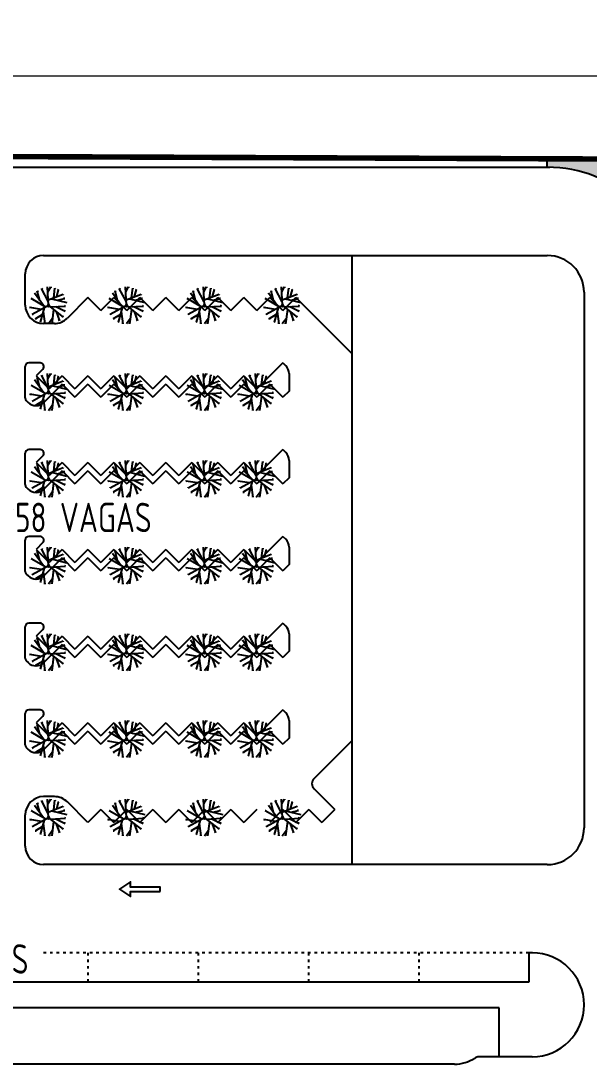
# Model space of a CAD drawing. Header units: millimetres. Extents: x 213327 to 525909, y -6334 to 157033.
# Drawn here: x 249674 to 257405, y 75693 to 89885 of the extents above; entities that cross this region are included whole.
import ezdxf

# ---------------------------------------------------------------- set-up
doc = ezdxf.new("R2010")
doc.units = ezdxf.units.MM
doc.linetypes.add('ACAD_ISO03W100', pattern=[30, 12, -18])
doc.linetypes.add('CONTINUO', pattern=[0])
for name, color, linetype in [('Arq-cota', 1, 'Continuous'), ('Arq-ruas', 252, 'Continuous'), ('Arq-texto', 2, 'Continuous'), ('Infra-ruas', 3, 'Continuous'), ('Topografia-limite-terreno', 1, 'Continuous'), ('Área_permeável', 1, 'Continuous')]:
    doc.layers.add(name, color=color, linetype=linetype)
doc.styles.add('CONART2-5', font='ISOCP.SHX', dxfattribs={"height": 20})
doc.styles.add('ROMANS', font='ROMANS.SHX', dxfattribs={"width": 0.8})
doc.dimstyles.new('Carlos_50', dxfattribs={"dimtxt": 50, "dimasz": 20, "dimexe": 15, "dimexo": 30, "dimgap": 5, "dimtad": 1, "dimdec": 1, "dimrnd": 0.01, "dimzin": 12, "dimtxsty": 'ROMANS', "dimblk": 'OBLIQUE', "dimcen": 1, "dimdle": 2.5, "dimclrd": 256, "dimclre": 256, "dimclrt": 2, "dimadec": 1, "dimazin": 3, "dimtfac": 1, "dimtdec": 1, "dimtix": 1, "dimtmove": 2, "dimatfit": 0, "dimldrblk": 'OBLIQUE', "dimfxl": 1, "dimlwd": 9, "dimlwe": -1, "dimarcsym": 0})

# ---------------------------------------------------------------- blocks, each defined once
blk = doc.blocks.new('TREE08')
at = {"color": 0}
for p, q in [((-0.361, 0.37), (-0.331, 0.363)), ((-0.16, 0.249), (-0.353, 0.365)), ((-0.11, 0.074), (-0.22, 0.462)), ((-0.217, 0.463), (-0.204, 0.443)), ((-0.137, 0.171), (-0.093, 0.505)), ((-0.093, 0.505), (-0.094, 0.481)), ((0.109, 0.369), (0.003, 0.509)), ((0.007, 0.009), (0.408, 0.321)), ((0.092, 0.504), (0.086, 0.475)), ((0.141, 0.113), (0.092, 0.504)), ((0.218, 0.173), (0.307, 0.42)), ((0.307, 0.42), (0.286, 0.391)), ((0.408, 0.321), (0.392, 0.292)), ((-0.181, 0.114), (-0.502, 0.062)), ((-0.502, 0.062), (-0.471, 0.056)), ((-0.066, 0.05), (-0.462, -0.18)), ((-0.437, 0.253), (-0.425, 0.241)), ((0.007, 0.009), (-0.436, 0.255)), ((-0.135, 0.01), (-0.374, -0.327)), ((0.007, 0.009), (-0.019, -0.499)), ((0.056, 0.047), (0.468, 0.021)), ((0.205, 0.037), (0.463, 0.164)), ((0.463, 0.164), (0.428, 0.159)), ((0.463, 0.159), (0.438, 0.154)), ((0.468, 0.021), (0.438, 0.01)), ((-0.459, -0.187), (-0.444, -0.188)), ((-0.235, -0.131), (-0.3, -0.393)), ((0.002, -0.09), (-0.189, -0.455)), ((-0.001, -0.144), (0.407, -0.305)), ((0.085, -0.178), (0.508, -0.074)), ((0.146, -0.202), (0.177, -0.468)), ((0.228, -0.234), (0.281, -0.426)), ((0.238, -0.137), (0.446, -0.187)), ((0.446, -0.187), (0.411, -0.186)), ((-0.374, -0.327), (-0.369, -0.31)), ((-0.298, -0.395), (-0.281, -0.366)), ((-0.189, -0.455), (-0.155, -0.435)), ((-0.012, -0.367), (0.065, -0.499)), ((0.065, -0.499), (0.065, -0.475)), ((0.177, -0.468), (0.183, -0.443)), ((0.281, -0.426), (0.257, -0.401)), ((0.407, -0.305), (0.393, -0.287))]:
    blk.add_line(p, q, dxfattribs=at)
blk.add_circle((0.007, 0.009), 0.0277, dxfattribs=at)
blk = doc.blocks.new('_Oblique')
at = {"color": 0, "linetype": 'ByBlock', "lineweight": -2}
blk.add_line((-0.5, -0.5), (0.5, 0.5), dxfattribs=at)
blk = doc.blocks.new('*D29')
at = {"layer": 'Arq-cota', "lineweight": 9}
blk.add_line((286332, 89132), (237131, 89132), dxfattribs=at)
at = {"layer": 'Arq-cota'}
for p, q in [((237133, 88119), (237133, 89142)), ((286330, 84028), (286330, 89142))]:
    blk.add_line(p, q, dxfattribs=at)
at = {"layer": 'Defpoints', "color": 0}
for p in [(237133, 89132), (237133, 88089), (286330, 83998)]:
    blk.add_point(p, dxfattribs=at)
at = {"layer": 'Arq-cota', "lineweight": 9, "xscale": 175, "yscale": 175, "zscale": 175, "rotation": 180}
blk.add_blockref('_Oblique', (237133, 89132), dxfattribs=at)
at = {"layer": 'Arq-cota', "lineweight": 9, "xscale": 175, "yscale": 175, "zscale": 175}
blk.add_blockref('_Oblique', (286330, 89132), dxfattribs=at)
at = {"layer": 'Arq-cota', "color": 2, "insert": (261732, 89405), "char_height": 375, "attachment_point": 5, "style": 'ROMANS'}
blk.add_mtext('491,54', dxfattribs=at)
blk = doc.blocks.new('*D30')
at = {"layer": 'Arq-cota'}
for p, q in [((237133, 88119), (237133, 90838)), ((325321, 87759), (325321, 90838))]:
    blk.add_line(p, q, dxfattribs=at)
at = {"layer": 'Arq-cota', "lineweight": 9}
blk.add_line((237130, 90828), (325323, 90828), dxfattribs=at)
at = {"layer": 'Defpoints', "color": 0}
for p in [(325321, 90828), (237133, 88089), (325321, 87729)]:
    blk.add_point(p, dxfattribs=at)
at = {"layer": 'Arq-cota', "lineweight": 9, "xscale": 175, "yscale": 175, "zscale": 175, "rotation": 180}
blk.add_blockref('_Oblique', (237133, 90828), dxfattribs=at)
at = {"layer": 'Arq-cota', "lineweight": 9, "xscale": 175, "yscale": 175, "zscale": 175}
blk.add_blockref('_Oblique', (325321, 90828), dxfattribs=at)
at = {"layer": 'Arq-cota', "color": 2, "insert": (281227, 91101), "char_height": 375, "attachment_point": 5, "style": 'ROMANS'}
blk.add_mtext('881,44', dxfattribs=at)

msp = doc.modelspace()

# ---------------------------------------------------------------- hatches: boundary and pattern name
at = {"layer": 'Área_permeável'}
h = msp.add_hatch(dxfattribs=at)
h.set_pattern_fill('GRASS', color=3, scale=10, style=0)
h.set_pattern_definition([(90, (0, 0), (-179.605, 179.605), [47.625, -311.585]), (45, (0, 0), (-179.60512, 179.60512), [47.625, -206.375]), (135, (0, 0), (-179.60512, -179.60512), [47.625, -206.375])])
edge = h.paths.add_edge_path()
edge.add_arc((256853.36, 86209.8), 1683.19, 359.424946, 450.575054)
edge.add_line((256836.46, 87892.9), (256836.46, 88008.8))
edge.add_line((256836.46, 88008.8), (269129.88, 88008.8))
edge.add_line((269129.88, 88008.8), (269129.88, 76797.9))
edge.add_arc((268629.88, 76797.9), 500, 270, 360, ccw=False)
edge.add_line((268629.88, 76297.9), (263226.47, 76297.9))
edge.add_arc((262703.05, 75692.9), 800, 49.134712, 90)
edge.add_line((262703.05, 76492.9), (260786.46, 76492.9))
edge.add_arc((260786.46, 76742.9), 250, 179.999933, 269.999933, ccw=False)
edge.add_line((260536.46, 76742.9), (260536.46, 85342.9))
edge.add_line((260536.46, 85342.9), (259386.46, 85342.9))
edge.add_arc((259386.46, 86192.9), 850, 180, 270, ccw=False)

# ---------------------------------------------------------------- linework, layer by layer
at = {"layer": 'Arq-ruas', "color": 2, "linetype": 'ACAD_ISO03W100', "ltscale": 3}
for p, q in [((256586.46, 77207.69, 0), (249943.88, 77207.69, 0)), ((250586.46, 77207.69, 0), (250586.46, 76807.69, 0)), ((252086.46, 77207.69, 0), (252086.46, 76807.69, 0)), ((253586.46, 77207.69, 0), (253586.46, 76807.69, 0)), ((255086.46, 77207.69, 0), (255086.46, 76807.69, 0))]:
    msp.add_line(p, q, dxfattribs=at)
at = {"layer": 'Arq-ruas', "ltscale": 3}
msp.add_line((256634.02, 77207.69, 0), (256586.46, 77207.69, 0), dxfattribs=at)
at = {"layer": 'Infra-ruas', "color": 2}
for p, q in [((238801.47, 87892.9, 0), (256870.25, 87892.9, 0)), ((249983.73, 86692.9, 0), (256836.46, 86692.9, 0)), ((254175.8, 86692.9, 0), (254175.8, 78407.69, 0)), ((249733.73, 86018.31, 0), (249733.73, 86442.9, 0)), ((257336.46, 86192.9, 0), (257336.46, 78907.69, 0)), ((250587.29, 86121.86, 0), (250306.96, 85841.53, 0)), ((250764.06, 85945.08, 0), (250587.29, 86121.86, 0)), ((250764.06, 85945.08, 0), (250940.84, 86121.86, 0)), ((251117.62, 85945.08, 0), (250940.84, 86121.86, 0)), ((251117.62, 85945.08, 0), (251294.39, 86121.86, 0)), ((251471.17, 85945.08, 0), (251294.39, 86121.86, 0)), ((251471.17, 85945.08, 0), (251647.95, 86121.86, 0)), ((251824.72, 85945.08, 0), (251647.95, 86121.86, 0)), ((251824.72, 85945.08, 0), (252001.5, 86121.86, 0)), ((252178.28, 85945.08, 0), (252001.5, 86121.86, 0)), ((252178.28, 85945.08, 0), (252355.05, 86121.86, 0)), ((252531.83, 85945.08, 0), (252355.05, 86121.86, 0)), ((252531.83, 85945.08, 0), (252708.61, 86121.86, 0)), ((252885.38, 85945.08, 0), (252708.61, 86121.86, 0)), ((252885.38, 85945.08, 0), (253062.16, 86121.86, 0)), ((253238.94, 85945.08, 0), (253062.16, 86121.86, 0)), ((253238.94, 85945.08, 0), (253415.71, 86121.86, 0)), ((254175.8, 85361.77, 0), (253415.71, 86121.86, 0)), ((250130.18, 85768.31, 0), (249983.73, 85768.31, 0)), ((249733.73, 84755.55, 0), (249733.73, 85181.86, 0)), ((249936.25, 85231.86, 0), (249783.73, 85231.86, 0)), ((253238.94, 85231.86, 0), (252885.38, 84878.31, 0)), ((253238.94, 85231.86, 0), (253278.32, 85192.48, 0)), ((249971.6, 85146.5, 0), (249880.18, 85055.08, 0)), ((249880.18, 85055.08, 0), (250056.96, 84878.31, 0)), ((250233.73, 85055.08, 0), (250056.96, 84878.31, 0)), ((250233.73, 85055.08, 0), (250410.51, 84878.31, 0)), ((250587.29, 85055.08, 0), (250410.51, 84878.31, 0)), ((250587.29, 85055.08, 0), (250764.06, 84878.31, 0)), ((250940.84, 85055.08, 0), (250764.06, 84878.31, 0)), ((250940.84, 85055.08, 0), (251117.62, 84878.31, 0)), ((251294.39, 85055.08, 0), (251117.62, 84878.31, 0)), ((251294.39, 85055.08, 0), (251471.17, 84878.31, 0)), ((251647.95, 85055.08, 0), (251471.17, 84878.31, 0)), ((251647.95, 85055.08, 0), (251824.72, 84878.31, 0)), ((252001.5, 85055.08, 0), (251824.72, 84878.31, 0)), ((252001.5, 85055.08, 0), (252178.28, 84878.31, 0)), ((252355.05, 85055.08, 0), (252178.28, 84878.31, 0)), ((252355.05, 85055.08, 0), (252531.83, 84878.31, 0)), ((252708.61, 85055.08, 0), (252531.83, 84878.31, 0)), ((252708.61, 85055.08, 0), (252885.38, 84878.31, 0)), ((253322.25, 85086.41, 0), (253322.25, 84848.48, 0)), ((250233.73, 84941.95, 0), (249986.25, 84694.46, 0)), ((250233.73, 84941.95, 0), (250410.51, 84765.17, 0)), ((250587.29, 84941.95, 0), (250410.51, 84765.17, 0)), ((250587.29, 84941.95, 0), (250764.06, 84765.17, 0)), ((250940.84, 84941.95, 0), (250764.06, 84765.17, 0)), ((250940.84, 84941.95, 0), (251117.62, 84765.17, 0)), ((251294.39, 84941.95, 0), (251117.62, 84765.17, 0)), ((251294.39, 84941.95, 0), (251471.17, 84765.17, 0)), ((251647.95, 84941.95, 0), (251471.17, 84765.17, 0)), ((251647.95, 84941.95, 0), (251824.72, 84765.17, 0)), ((252001.5, 84941.95, 0), (251824.72, 84765.17, 0)), ((252001.5, 84941.95, 0), (252178.28, 84765.17, 0)), ((252355.05, 84941.95, 0), (252178.28, 84765.17, 0)), ((252355.05, 84941.95, 0), (252531.83, 84765.17, 0)), ((252708.61, 84941.95, 0), (252531.83, 84765.17, 0)), ((252708.61, 84941.95, 0), (252885.38, 84765.17, 0)), ((253062.16, 84941.95, 0), (252885.38, 84765.17, 0)), ((253062.16, 84941.95, 0), (253238.94, 84765.17, 0)), ((253322.25, 84848.48, 0), (253238.94, 84765.17, 0)), ((249748.38, 84720.19, 0), (249774.11, 84694.46, 0)), ((249936.25, 84051.95, 0), (249783.73, 84051.95, 0)), ((253238.94, 84051.95, 0), (252885.38, 83698.39, 0)), ((253238.94, 84051.95, 0), (253278.32, 84012.57, 0)), ((249733.73, 83575.64, 0), (249733.73, 84001.95, 0)), ((249971.6, 83966.59, 0), (249880.18, 83875.17, 0)), ((249880.18, 83875.17, 0), (250056.96, 83698.39, 0)), ((250233.73, 83875.17, 0), (250056.96, 83698.39, 0)), ((250233.73, 83875.17, 0), (250410.51, 83698.39, 0)), ((250587.29, 83875.17, 0), (250410.51, 83698.39, 0)), ((250587.29, 83875.17, 0), (250764.06, 83698.39, 0)), ((250940.84, 83875.17, 0), (250764.06, 83698.39, 0)), ((250940.84, 83875.17, 0), (251117.62, 83698.39, 0)), ((251294.39, 83875.17, 0), (251117.62, 83698.39, 0)), ((251294.39, 83875.17, 0), (251471.17, 83698.39, 0)), ((251647.95, 83875.17, 0), (251471.17, 83698.39, 0)), ((251647.95, 83875.17, 0), (251824.72, 83698.39, 0)), ((252001.5, 83875.17, 0), (251824.72, 83698.39, 0)), ((252001.5, 83875.17, 0), (252178.28, 83698.39, 0)), ((252355.05, 83875.17, 0), (252178.28, 83698.39, 0)), ((252355.05, 83875.17, 0), (252531.83, 83698.39, 0)), ((252708.61, 83875.17, 0), (252531.83, 83698.39, 0)), ((252708.61, 83875.17, 0), (252885.38, 83698.39, 0)), ((253322.25, 83906.5, 0), (253322.25, 83668.57, 0)), ((250233.73, 83762.03, 0), (249986.25, 83514.54, 0)), ((250233.73, 83762.03, 0), (250410.51, 83585.26, 0)), ((250587.29, 83762.03, 0), (250410.51, 83585.26, 0)), ((250587.29, 83762.03, 0), (250764.06, 83585.26, 0)), ((250940.84, 83762.03, 0), (250764.06, 83585.26, 0)), ((250940.84, 83762.03, 0), (251117.62, 83585.26, 0)), ((251294.39, 83762.03, 0), (251117.62, 83585.26, 0)), ((251294.39, 83762.03, 0), (251471.17, 83585.26, 0)), ((251647.95, 83762.03, 0), (251471.17, 83585.26, 0)), ((251647.95, 83762.03, 0), (251824.72, 83585.26, 0)), ((252001.5, 83762.03, 0), (251824.72, 83585.26, 0)), ((252001.5, 83762.03, 0), (252178.28, 83585.26, 0)), ((252355.05, 83762.03, 0), (252178.28, 83585.26, 0)), ((252355.05, 83762.03, 0), (252531.83, 83585.26, 0)), ((252708.61, 83762.03, 0), (252531.83, 83585.26, 0)), ((252708.61, 83762.03, 0), (252885.38, 83585.26, 0)), ((253062.16, 83762.03, 0), (252885.38, 83585.26, 0)), ((253062.16, 83762.03, 0), (253238.94, 83585.26, 0)), ((253322.25, 83668.57, 0), (253238.94, 83585.26, 0)), ((249748.38, 83540.28, 0), (249774.11, 83514.54, 0)), ((249733.73, 82395.72, 0), (249733.73, 82822.03, 0)), ((249936.25, 82872.03, 0), (249783.73, 82872.03, 0)), ((249971.6, 82786.68, 0), (249880.18, 82695.26, 0)), ((253238.94, 82872.03, 0), (252885.38, 82518.48, 0)), ((253238.94, 82872.03, 0), (253278.32, 82832.65, 0)), ((249880.18, 82695.26, 0), (250056.96, 82518.48, 0)), ((250233.73, 82695.26, 0), (250056.96, 82518.48, 0)), ((250233.73, 82695.26, 0), (250410.51, 82518.48, 0)), ((250587.29, 82695.26, 0), (250410.51, 82518.48, 0)), ((250587.29, 82695.26, 0), (250764.06, 82518.48, 0)), ((250940.84, 82695.26, 0), (250764.06, 82518.48, 0)), ((250940.84, 82695.26, 0), (251117.62, 82518.48, 0)), ((251294.39, 82695.26, 0), (251117.62, 82518.48, 0)), ((251294.39, 82695.26, 0), (251471.17, 82518.48, 0)), ((251647.95, 82695.26, 0), (251471.17, 82518.48, 0)), ((251647.95, 82695.26, 0), (251824.72, 82518.48, 0)), ((252001.5, 82695.26, 0), (251824.72, 82518.48, 0)), ((252001.5, 82695.26, 0), (252178.28, 82518.48, 0)), ((252355.05, 82695.26, 0), (252178.28, 82518.48, 0)), ((252355.05, 82695.26, 0), (252531.83, 82518.48, 0)), ((252708.61, 82695.26, 0), (252531.83, 82518.48, 0)), ((252708.61, 82695.26, 0), (252885.38, 82518.48, 0)), ((253322.25, 82726.59, 0), (253322.25, 82488.65, 0)), ((250233.73, 82582.12, 0), (249986.25, 82334.63, 0)), ((250233.73, 82582.12, 0), (250410.51, 82405.34, 0)), ((250587.29, 82582.12, 0), (250410.51, 82405.34, 0)), ((250587.29, 82582.12, 0), (250764.06, 82405.34, 0)), ((250940.84, 82582.12, 0), (250764.06, 82405.34, 0)), ((250940.84, 82582.12, 0), (251117.62, 82405.34, 0)), ((251294.39, 82582.12, 0), (251117.62, 82405.34, 0)), ((251294.39, 82582.12, 0), (251471.17, 82405.34, 0)), ((251647.95, 82582.12, 0), (251471.17, 82405.34, 0)), ((251647.95, 82582.12, 0), (251824.72, 82405.34, 0)), ((252001.5, 82582.12, 0), (251824.72, 82405.34, 0)), ((252001.5, 82582.12, 0), (252178.28, 82405.34, 0)), ((252355.05, 82582.12, 0), (252178.28, 82405.34, 0)), ((252355.05, 82582.12, 0), (252531.83, 82405.34, 0)), ((252708.61, 82582.12, 0), (252531.83, 82405.34, 0)), ((252708.61, 82582.12, 0), (252885.38, 82405.34, 0)), ((253062.16, 82582.12, 0), (252885.38, 82405.34, 0)), ((253062.16, 82582.12, 0), (253238.94, 82405.34, 0)), ((253322.25, 82488.65, 0), (253238.94, 82405.34, 0)), ((249748.38, 82360.37, 0), (249774.11, 82334.63, 0)), ((249733.73, 81215.81, 0), (249733.73, 81642.12, 0)), ((249936.25, 81692.12, 0), (249783.73, 81692.12, 0)), ((249971.6, 81606.76, 0), (249880.18, 81515.34, 0)), ((253238.94, 81692.12, 0), (252885.38, 81338.57, 0)), ((253238.94, 81692.12, 0), (253278.32, 81652.74, 0)), ((249880.18, 81515.34, 0), (250056.96, 81338.57, 0)), ((250233.73, 81515.34, 0), (250056.96, 81338.57, 0)), ((250233.73, 81515.34, 0), (250410.51, 81338.57, 0)), ((250587.29, 81515.34, 0), (250410.51, 81338.57, 0)), ((250587.29, 81515.34, 0), (250764.06, 81338.57, 0)), ((250940.84, 81515.34, 0), (250764.06, 81338.57, 0)), ((250940.84, 81515.34, 0), (251117.62, 81338.57, 0)), ((251294.39, 81515.34, 0), (251117.62, 81338.57, 0)), ((251294.39, 81515.34, 0), (251471.17, 81338.57, 0)), ((251647.95, 81515.34, 0), (251471.17, 81338.57, 0)), ((251647.95, 81515.34, 0), (251824.72, 81338.57, 0)), ((252001.5, 81515.34, 0), (251824.72, 81338.57, 0)), ((252001.5, 81515.34, 0), (252178.28, 81338.57, 0)), ((252355.05, 81515.34, 0), (252178.28, 81338.57, 0)), ((252355.05, 81515.34, 0), (252531.83, 81338.57, 0)), ((252708.61, 81515.34, 0), (252531.83, 81338.57, 0)), ((252708.61, 81515.34, 0), (252885.38, 81338.57, 0)), ((253322.25, 81546.67, 0), (253322.25, 81308.74, 0)), ((250233.73, 81402.2, 0), (249986.25, 81154.72, 0)), ((250233.73, 81402.2, 0), (250410.51, 81225.43, 0)), ((250587.29, 81402.2, 0), (250410.51, 81225.43, 0)), ((250587.29, 81402.2, 0), (250764.06, 81225.43, 0)), ((250940.84, 81402.2, 0), (250764.06, 81225.43, 0)), ((250940.84, 81402.2, 0), (251117.62, 81225.43, 0)), ((251294.39, 81402.2, 0), (251117.62, 81225.43, 0)), ((251294.39, 81402.2, 0), (251471.17, 81225.43, 0)), ((251647.95, 81402.2, 0), (251471.17, 81225.43, 0)), ((251647.95, 81402.2, 0), (251824.72, 81225.43, 0)), ((252001.5, 81402.2, 0), (251824.72, 81225.43, 0)), ((252001.5, 81402.2, 0), (252178.28, 81225.43, 0)), ((252355.05, 81402.2, 0), (252178.28, 81225.43, 0)), ((252355.05, 81402.2, 0), (252531.83, 81225.43, 0)), ((252708.61, 81402.2, 0), (252531.83, 81225.43, 0)), ((252708.61, 81402.2, 0), (252885.38, 81225.43, 0)), ((253062.16, 81402.2, 0), (252885.38, 81225.43, 0)), ((253062.16, 81402.2, 0), (253238.94, 81225.43, 0)), ((249748.38, 81180.45, 0), (249774.11, 81154.72, 0)), ((253322.25, 81308.74, 0), (253238.94, 81225.43, 0)), ((249936.25, 80512.2, 0), (249783.73, 80512.2, 0)), ((253238.94, 80512.2, 0), (252885.38, 80158.65, 0)), ((253238.94, 80512.2, 0), (253278.32, 80472.83, 0)), ((249733.73, 80035.89, 0), (249733.73, 80462.2, 0)), ((249971.6, 80426.85, 0), (249880.18, 80335.43, 0)), ((249880.18, 80335.43, 0), (250056.96, 80158.65, 0)), ((250233.73, 80335.43, 0), (250056.96, 80158.65, 0)), ((250233.73, 80335.43, 0), (250410.51, 80158.65, 0)), ((250587.29, 80335.43, 0), (250410.51, 80158.65, 0)), ((250587.29, 80335.43, 0), (250764.06, 80158.65, 0)), ((250940.84, 80335.43, 0), (250764.06, 80158.65, 0)), ((250940.84, 80335.43, 0), (251117.62, 80158.65, 0)), ((251294.39, 80335.43, 0), (251117.62, 80158.65, 0)), ((251294.39, 80335.43, 0), (251471.17, 80158.65, 0)), ((251647.95, 80335.43, 0), (251471.17, 80158.65, 0)), ((251647.95, 80335.43, 0), (251824.72, 80158.65, 0)), ((252001.5, 80335.43, 0), (251824.72, 80158.65, 0)), ((252001.5, 80335.43, 0), (252178.28, 80158.65, 0)), ((252355.05, 80335.43, 0), (252178.28, 80158.65, 0)), ((252355.05, 80335.43, 0), (252531.83, 80158.65, 0)), ((252708.61, 80335.43, 0), (252531.83, 80158.65, 0)), ((252708.61, 80335.43, 0), (252885.38, 80158.65, 0)), ((253322.25, 80366.76, 0), (253322.25, 80128.83, 0)), ((250233.73, 80222.29, 0), (249986.25, 79974.8, 0)), ((250233.73, 80222.29, 0), (250410.51, 80045.51, 0)), ((250587.29, 80222.29, 0), (250410.51, 80045.51, 0)), ((250587.29, 80222.29, 0), (250764.06, 80045.51, 0)), ((250940.84, 80222.29, 0), (250764.06, 80045.51, 0)), ((250940.84, 80222.29, 0), (251117.62, 80045.51, 0)), ((251294.39, 80222.29, 0), (251117.62, 80045.51, 0)), ((251294.39, 80222.29, 0), (251471.17, 80045.51, 0)), ((251647.95, 80222.29, 0), (251471.17, 80045.51, 0)), ((251647.95, 80222.29, 0), (251824.72, 80045.51, 0)), ((252001.5, 80222.29, 0), (251824.72, 80045.51, 0)), ((252001.5, 80222.29, 0), (252178.28, 80045.51, 0)), ((252355.05, 80222.29, 0), (252178.28, 80045.51, 0)), ((252355.05, 80222.29, 0), (252531.83, 80045.51, 0)), ((252708.61, 80222.29, 0), (252531.83, 80045.51, 0)), ((252708.61, 80222.29, 0), (252885.38, 80045.51, 0)), ((253062.16, 80222.29, 0), (252885.38, 80045.51, 0)), ((253062.16, 80222.29, 0), (253238.94, 80045.51, 0)), ((253322.25, 80128.83, 0), (253238.94, 80045.51, 0)), ((254175.8, 80092.38, 0), (253663.2, 79579.78, 0)), ((249748.38, 80000.54, 0), (249774.11, 79974.8, 0)), ((253946.04, 79155.51, 0), (253663.2, 79438.36, 0)), ((250130.18, 79332.29, 0), (249983.73, 79332.29, 0)), ((250587.29, 78978.74, 0), (250306.96, 79259.07, 0)), ((249733.73, 78657.69, 0), (249733.73, 79082.29, 0)), ((250764.06, 79155.51, 0), (250587.29, 78978.74, 0)), ((250764.06, 79155.51, 0), (250940.84, 78978.74, 0)), ((251117.62, 79155.51, 0), (250940.84, 78978.74, 0)), ((251117.62, 79155.51, 0), (251294.39, 78978.74, 0)), ((251471.17, 79155.51, 0), (251294.39, 78978.74, 0)), ((251471.17, 79155.51, 0), (251647.95, 78978.74, 0)), ((251824.72, 79155.51, 0), (251647.95, 78978.74, 0)), ((251824.72, 79155.51, 0), (252001.5, 78978.74, 0)), ((252178.28, 79155.51, 0), (252001.5, 78978.74, 0)), ((252178.28, 79155.51, 0), (252355.05, 78978.74, 0)), ((252531.83, 79155.51, 0), (252355.05, 78978.74, 0)), ((252531.83, 79155.51, 0), (252708.61, 78978.74, 0)), ((252885.38, 79155.51, 0), (252708.61, 78978.74, 0)), ((253238.94, 79155.51, 0), (253062.16, 78978.74, 0)), ((253238.94, 79155.51, 0), (253415.71, 78978.74, 0)), ((253592.49, 79155.51, 0), (253415.71, 78978.74, 0)), ((253592.49, 79155.51, 0), (253769.27, 78978.74, 0)), ((253592.49, 79155.51, 0), (253769.27, 78978.74, 0)), ((253946.04, 79155.51, 0), (253769.27, 78978.74, 0)), ((253946.04, 79155.51, 0), (253769.27, 78978.74, 0)), ((256836.46, 78407.69, 0), (249983.73, 78407.69, 0)), ((256586.46, 77207.69, 0), (256586.46, 76807.69, 0)), ((256586.46, 76807.69, 0), (246300.78, 76807.69, 0)), ((256180.58, 76457.69, 0), (246300.78, 76457.69, 0)), ((256180.58, 75792.9, 0), (256180.58, 76457.69, 0)), ((256629.07, 75792.9, 0), (255905.63, 75792.9, 0)), ((255573.97, 75692.9, 0), (245458.37, 75692.9, 0))]:
    msp.add_line(p, q, dxfattribs=at)
at = {"layer": 'Infra-ruas', "color": 1, "elevation": 0}
msp.add_lwpolyline([(251567.42, 78041.67), (251567.42, 78101.67), (251167.42, 78101.67), (251167.42, 78171.67), (251017.42, 78071.67), (251167.42, 77971.67), (251167.42, 78041.67)], close=True, dxfattribs=at)
at = {"layer": 'Infra-ruas', "color": 2}
for centre, radius, start, end in [((256853.36, 86209.8, 0), 1683.19, 359.424946, 90.575054), ((249983.73, 86442.9, 0), 250, 90, 180), ((256836.46, 86192.9, 0), 500, 0, 90), ((249983.73, 86018.31, 0), 250, 180, 270), ((250130.18, 86018.31, 0), 250, 270, 315), ((249783.73, 85181.86, 0), 50, 90, 180), ((249936.25, 85181.86, 0), 50, 315, 90), ((249783.73, 84755.55, 0), 50, 180, 225), ((249880.18, 84800.52, 0), 150, 225, 315), ((249783.73, 84001.95, 0), 50, 90, 180), ((249936.25, 84001.95, 0), 50, 315, 90), ((249783.73, 83575.64, 0), 50, 180, 225), ((249880.18, 83620.61, 0), 150, 225, 315), ((249783.73, 82822.03, 0), 50, 90, 180), ((249936.25, 82822.03, 0), 50, 315, 90), ((249783.73, 82395.72, 0), 50, 180, 225), ((249880.18, 82440.7, 0), 150, 225, 315), ((249783.73, 81642.12, 0), 50, 90, 180), ((249936.25, 81642.12, 0), 50, 315, 90), ((249783.73, 81215.81, 0), 50, 180, 225), ((249880.18, 81260.78, 0), 150, 225, 315), ((249783.73, 80462.2, 0), 50, 90, 180), ((249936.25, 80462.2, 0), 50, 315, 90), ((249783.73, 80035.89, 0), 50, 180, 225), ((249880.18, 80080.87, 0), 150, 225, 315), ((253733.91, 79509.07, 0), 100, 135, 225), ((249983.73, 79082.29, 0), 250, 90, 180), ((250130.18, 79082.29, 0), 250, 45, 90), ((256836.46, 78907.69, 0), 500, 270, 0), ((249983.73, 78657.69, 0), 250, 180, 270), ((256629.07, 76500.3, 0), 707.4, 270, 90), ((255905.63, 75692.9, 0), 100, 90, 123.55731), ((255573.97, 76192.9, 0), 500, 270, 303.55731)]:
    msp.add_arc(centre, radius, start, end, dxfattribs=at)
at = {"layer": 'Infra-ruas', "color": 2, "extrusion": (-1.56676e-07, -3.07938e-07, 1)}
for centre in [(253172.25, 85086.41, -0.07), (253172.25, 83906.5, -0.07), (253172.25, 82726.59, -0.07), (253172.25, 81546.67, -0.06), (253172.25, 80366.76, -0.06)]:
    msp.add_arc(centre, 150, 360, 45, dxfattribs=at)
at = {"layer": 'Topografia-limite-terreno', "color": 5, "linetype": 'CONTINUO', "const_width": 75}
msp.add_lwpolyline([(325320.65, 87729.49), (237133.19, 88089.15)], dxfattribs=at)
at = {"layer": 'Área_permeável', "color": 3, "elevation": 0}
msp.add_lwpolyline([(258536.46, 86192.9, 0.42010516), (256836.46, 87892.9), (256836.46, 88008.8), (269129.88, 88008.8), (269129.88, 76797.9, -0.41421356), (268629.88, 76297.9), (263226.47, 76297.9, 0.18022251), (262703.05, 76492.9), (260786.46, 76492.9, -0.41421356), (260536.46, 76742.9), (260536.46, 85342.9), (259386.46, 85342.9, -0.41421356)], format="xyb", close=True, dxfattribs=at)

# ---------------------------------------------------------------- block references
at = {"layer": 'Infra-ruas', "xscale": -500, "yscale": 500, "zscale": 500, "rotation": 180}
for p in [(250047.45, 86016.26, 0), (251108.11, 86016.26, 0), (252168.77, 86016.26, 0), (253229.43, 86016.26, 0), (250047.45, 84836.34, 0), (251108.11, 84836.34, 0), (252168.77, 84836.34, 0), (252875.88, 84836.34, 0), (250047.45, 83656.43, 0), (251108.11, 83656.43, 0), (252168.77, 83656.43, 0), (252875.88, 83656.43, 0), (250047.45, 82476.51, 0), (251108.11, 82476.51, 0), (252168.77, 82476.51, 0), (252875.88, 82476.51, 0), (250047.45, 81296.6, 0), (251108.11, 81296.6, 0), (252168.77, 81296.6, 0), (252875.88, 81296.6, 0), (250047.45, 80116.69, 0), (251108.11, 80116.69, 0), (252168.77, 80116.69, 0), (252875.88, 80116.69, 0), (250047.45, 79049.85, 0), (251108.11, 79049.85, 0), (252168.77, 79049.85, 0), (253229.43, 79049.85, 0)]:
    msp.add_blockref('TREE08', p, dxfattribs=at)

# ---------------------------------------------------------------- texts
at = {"layer": 'Arq-cota', "style": 'CONART2-5', "width": 0.8}
msp.add_text('ESTACIONAMENTO 358 VAGAS', height=400, dxfattribs=at).set_placement((246033.17, 82929.63))
at = {"layer": 'Arq-texto', "style": 'CONART2-5', "width": 0.8}
msp.add_text('ÔNIBUS', height=400, dxfattribs=at).set_placement((248469.68, 76923.78))

# ---------------------------------------------------------------- dimensions: what is measured, and where the dimension line sits
at = {"layer": 'Arq-cota'}
for base, p1, p2, text, picture, middle in [((325320.65, 90827.99), (237132.98, 88089.07), (325320.65, 87729.49), '881,44', '*D30', (281226.82, 91100.65)), ((237133.19, 89131.97), (286329.88, 83997.9, 0), (237133.19, 88089.15), '491,54', '*D29', (261731.54, 89404.63))]:
    dim = msp.add_linear_dim(base=base, p1=p1, p2=p2, text=text, dimstyle='Carlos_50', override={"dimtxt": 375, "dimasz": 175, "dimexe": 10, "dimgap": 50}, dxfattribs=at)
    dim.commit()
    dim.dimension.update_dxf_attribs({"geometry": picture, "text_midpoint": middle})

doc.saveas('drawing.dxf')
